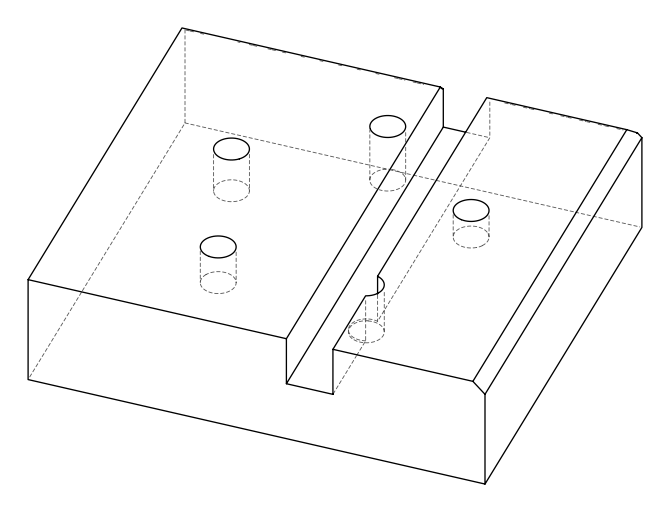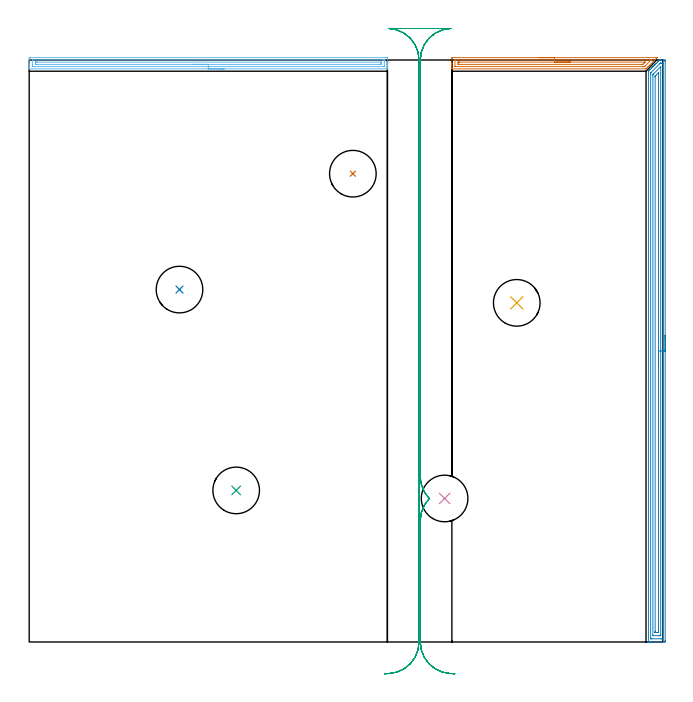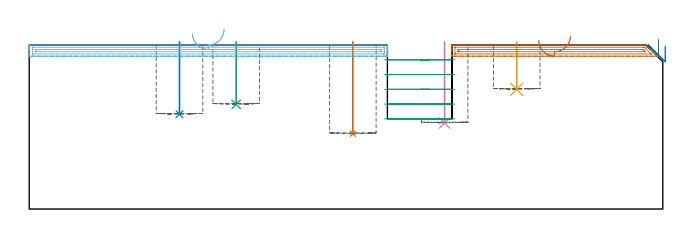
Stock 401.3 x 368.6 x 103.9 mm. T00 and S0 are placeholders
(PLAN: 9 operations, 2 tool changes, 31.3 min)
(1 INDEXABLE_INSERT_DRILL_BLIND_HOLE_FROM_SOLID | STEP1POCKET | NXT0302_030 | 0.23 min | 38146 mm3)
(2 INDEXABLE_INSERT_DRILL_BLIND_HOLE_FROM_SOLID_1 | STEP1POCKET_1 | NXT0302_030 | 0.19 min | 29746 mm3)
(3 INDEXABLE_INSERT_DRILL_BLIND_HOLE_FROM_SOLID_2 | STEP1POCKET_2 | NXT0302_030 | 0.16 min | 25442 mm3)
(4 INDEXABLE_INSERT_DRILL_BLIND_HOLE_FROM_SOLID_3 | STEP1POCKET_3 | NXT0302_030 | 0.21 min | 33504 mm3)
(5 INDEXABLE_INSERT_DRILL_BLIND_HOLE_FROM_SOLID_4 | STEP1POCKET_4 | NXT0302_030 | 0.12 min | 18952 mm3)
(6 AREA_MILL | FG_CHAMFER_SURFACE | UGT0205_001 | 5.64 min | 5827 mm3)
(7 AREA_MILL_1 | FG_CHAMFER_SURFACE_1 | UGT0205_001 | 3.23 min | 3463 mm3)
(8 AREA_MILL_2 | FG_CHAMFER_SURFACE_2 | UGT0205_001 | 11.97 min | 20519 mm3)
(9 MILL_RECTANGULAR_SLOT | SLOT_RECTANGULAR | UGT0201_019 | Follow Part, ap 10, ae 75% | 9.58 min | 681475 mm3)
(TOOL NXT0302_030 | Index. Insert Drill 29.5mm [880-D2950L32-03] | D29.5 PA176 FL89 Z2)
(TOOL UGT0205_001 | Chamfer Mill 20 x 3 x 45 deg. | D20 FL50 Z2)
(TOOL UGT0201_019 | End mill 40 mm | D40 FL63 Z6)
(OP 1 INDEXABLE_INSERT_DRILL_BLIND_HOLE_FROM_SOLID)
G17 G21 G94 G90
T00 M6
G54
G17 G0 G90 X205. Y296.6 S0 M3
G43 Z113.9 H1
G94 G81 G98 Z47.7 F250. R105.9
G80
M5
M2
(OP 2 INDEXABLE_INSERT_DRILL_BLIND_HOLE_FROM_SOLID_1)
G17 G21 G94 G90
T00 M6
G54
G17 G0 G90 X95.2 Y223.2 S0 M3
G43 Z113.9 H1
G94 G81 G98 Z60. F250. R105.9
G80
M5
M2
(OP 3 INDEXABLE_INSERT_DRILL_BLIND_HOLE_FROM_SOLID_2)
G17 G21 G94 G90
T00 M6
G54
G17 G0 G90 X131.1 Y96. S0 M3
G43 Z113.9 H1
G94 G81 G98 Z66.3 F250. R105.9
G80
M5
M2
(OP 4 INDEXABLE_INSERT_DRILL_BLIND_HOLE_FROM_SOLID_3)
G17 G21 G94 G90
T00 M6
G54
G17 G0 G90 X263.1 Y90.9 S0 M3
G43 Z113.9 H1
G94 G81 G98 Z54.5 F250. R105.9
G80
M5
M2
(OP 5 INDEXABLE_INSERT_DRILL_BLIND_HOLE_FROM_SOLID_4)
G17 G21 G94 G90
T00 M6
G54
G17 G0 G90 X308.8 Y214.8 S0 M3
G43 Z113.9 H1
G94 G81 G98 Z75.8 F250. R105.9
G80
M5
M2
(OP 6 AREA_MILL)
G17 G21 G94 G90
T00 M6
G54
G17 G0 G90 X123.45 Y363. S1061 M3
G43 Z113.9 H0
G94 G1 X123.412 Z113.028 F250.
X123.298 Z112.163
X123.109 Z111.312
X122.847 Z110.48
X122.513 Z109.674
X122.11 Z108.9
X121.642 Z108.164
X121.11 Z107.472
X120.521 Z106.829
X119.878 Z106.239
X119.186 Z105.708
X118.45 Z105.24
X117.676 Z104.837
X116.87 Z104.503
X116.038 Z104.241
X115.186 Z104.052
X114.322 Z103.938
X113.45 Z103.9
X0.154
X0.008 Y363.002 Z103.888
X0.007 Y363.007 Z103.884
X0. Y363.319 Z103.58
Y363.734 Z103.165
Y364.344 Z102.55
Y365.532 Z101.365
Y366.109 Z100.785
Y369.349 Z97.547
X0.003 Y369.638 Z97.259
X0.009 Y370.091 Z96.805
X0.138 Y370.095 Z96.803
X0.6 Y370.1 Z96.8
X225.832
X226.3 Y370.099 Z96.801
X226.762 Y370.095 Z96.803
X226.891 Y370.091 Z96.805
X226.9 Y369.638 Z97.259
Y366.109 Z100.785
Y365.532 Z101.365
Y365.227 Z101.669
Y364.65 Z102.246
Y364.344 Z102.55
Y363.734 Z103.165
Y363.32 Z103.579
X226.893 Y363.007 Z103.884
X226.892 Y363.002 Z103.888
X226.747 Y363. Z103.9
X113.45
Y364.414 Z102.486
X2.385 Y364.415 Z102.485
X2.313
X2.016 Y364.421 Z102.479
X2.01 Y364.517 Z102.383
X2.003 Y364.722 Z102.178
X2.001 Y365.227 Z101.673
X2. Y365.607 Z101.293
X2.001 Y368.252 Z98.648
X2.008 Y368.634 Z98.266
X2.01 Y368.679 Z98.221
X2.027 Y368.681 Z98.219
X2.077 Y368.683 Z98.217
X2.179 Y368.685 Z98.215
X2.385 Y368.686 Z98.214
X224.515 Y368.685 Z98.215
X224.587
X224.884 Y368.679 Z98.221
X224.89 Y368.583 Z98.317
X224.897 Y368.378 Z98.522
X224.899 Y367.873 Z99.027
X224.9 Y367.493 Z99.407
X224.899 Y364.848 Z102.052
X224.892 Y364.466 Z102.434
X224.89 Y364.421 Z102.479
X224.873 Y364.419 Z102.481
X224.823 Y364.417 Z102.483
X224.721 Y364.415 Z102.485
X224.515 Y364.414 Z102.486
X113.45
Y365.828 Z101.072
X4.452 Y365.829 Z101.071
X4.169 Y365.831 Z101.069
X4.075 Y365.834 Z101.066
X4.01 Y365.837 Z101.063
X4.006 Y365.942 Z100.958
X4.002 Y366.109 Z100.791
X4. Y366.275 Z100.625
Y366.991 Z99.909
X4.001 Y367.157 Z99.743
X4.005 Y367.213 Z99.687
X4.01 Y367.256 Z99.644
X4.016 Y367.265 Z99.635
X4.028 Y367.267 Z99.633
X4.169 Y367.269 Z99.631
X4.777 Y367.271 Z99.629
X5.061 Y367.272 Z99.628
X222.448 Y367.271 Z99.629
X222.731 Y367.269 Z99.631
X222.825 Y367.266 Z99.634
X222.89 Y367.263 Z99.637
X222.894 Y367.158 Z99.742
X222.898 Y366.991 Z99.909
X222.9 Y366.825 Z100.075
Y366.109 Z100.791
X222.899 Y365.943 Z100.957
X222.895 Y365.887 Z101.013
X222.89 Y365.844 Z101.056
X222.884 Y365.835 Z101.065
X222.872 Y365.833 Z101.067
X222.731 Y365.831 Z101.069
X222.123 Y365.829 Z101.071
X221.839 Y365.828 Z101.072
X113.45
X112.578 Z101.11
X111.714 Z101.223
X110.862 Z101.412
X110.03 Z101.675
X109.224 Z102.008
X108.45 Z102.411
X107.714 Z102.88
X107.022 Z103.411
X106.379 Z104.
X105.79 Z104.644
X105.258 Z105.336
X104.79 Z106.072
X104.387 Z106.845
X104.053 Z107.651
X103.791 Z108.483
X103.602 Z109.335
X103.488 Z110.2
X103.45 Z111.072
G0 Z113.9
M5
M2
(OP 7 AREA_MILL_1)
G17 G21 G94 G90
T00 M6
G54
G17 G0 G90 X322.75 Y370.1 S1061 M3
G43 Z113.9 H0
Z106.8
G94 G1 X322.788 Z105.928 F250.
X322.902 Z105.063
X323.091 Z104.212
X323.353 Z103.38
X323.687 Z102.574
X324.09 Z101.8
X324.559 Z101.064
X325.09 Z100.372
X325.679 Z99.729
X326.322 Z99.14
X327.014 Z98.608
X327.75 Z98.14
X328.524 Z97.737
X329.33 Z97.403
X330.162 Z97.141
X331.014 Z96.952
X331.878 Z96.838
X332.75 Z96.8
X397.533
X397.787 Y370.099 Z96.801
X397.779 Y370.079 Z96.82
X397.34 Y369.638 Z97.258
X396.772 Y369.072 Z97.828
X396.643 Y368.943 Z97.956
X396.457 Y368.756 Z98.14
X395.911 Y368.211 Z98.689
X395.575 Y367.873 Z99.023
X395.049 Y367.349 Z99.551
X394.693 Y366.991 Z99.905
X394.188 Y366.488 Z100.412
X393.811 Y366.109 Z100.787
X393.327 Y365.627 Z101.273
X392.928 Y365.227 Z101.67
X392.466 Y364.766 Z102.134
X392.046 Y364.344 Z102.552
X391.9 Y364.199 Z102.7
X391.604 Y363.904 Z102.996
X391.164 Y363.462 Z103.434
X391.01 Y363.31 Z103.589
X390.861 Y363.161 Z103.738
X390.704 Y363.006 Z103.886
X390.696 Y363.004 Z103.889
X390.565 Y363. Z103.9
X267.819
X267.71 Y363.006 Z103.892
X267.7 Y363.247 Z103.651
Y363.934 Z102.965
Y364.755 Z102.144
Y365.227 Z101.669
Y365.463 Z101.434
Y366.109 Z100.788
Y366.345 Z100.553
Y366.991 Z99.903
Y369.315 Z97.581
X267.703 Y369.638 Z97.258
X267.709 Y370.091 Z96.805
X267.804 Y370.094 Z96.803
X268.264 Y370.1 Z96.8
X332.75
Y368.686 Z98.214
X393.678 Y368.685 Z98.215
X393.751 Y368.684 Z98.216
X393.911 Y368.679 Z98.221
X393.897 Y368.659 Z98.241
X393.84 Y368.595 Z98.305
X393.75 Y368.501 Z98.399
X393.678 Y368.428 Z98.472
X390.477 Y365.227 Z101.673
X390.299 Y365.049 Z101.851
X390.121 Y364.872 Z102.028
X389.851 Y364.612 Z102.288
X389.636 Y364.421 Z102.479
X389.231 Y364.415 Z102.485
X389.16
X269.826
X269.753 Y364.417 Z102.483
X269.718 Y364.42 Z102.48
X269.71 Y364.422 Z102.478
X269.707 Y364.433 Z102.467
X269.703 Y364.508 Z102.392
X269.7 Y364.684 Z102.216
X269.701 Y368.212 Z98.688
X269.707 Y368.553 Z98.347
X269.71 Y368.649 Z98.251
X269.718 Y368.68 Z98.22
X269.737 Y368.681 Z98.219
X269.838 Y368.684 Z98.216
X270.043 Y368.686 Z98.214
X270.113
X332.75
Y367.272 Z99.628
X389.917 Y367.271 Z99.629
X389.956 Y367.27 Z99.63
X390.016 Y367.268 Z99.632
X390.046 Y367.265 Z99.635
X390.042 Y367.253 Z99.647
X390.009 Y367.214 Z99.686
X389.954 Y367.156 Z99.744
X389.792 Y366.991 Z99.909
X389.513 Y366.712 Z100.188
X389.231 Y366.43 Z100.47
X389.069 Y366.27 Z100.63
X388.905 Y366.109 Z100.791
X388.618 Y365.835 Z101.065
X388.342 Y365.832 Z101.068
X387.734 Y365.829 Z101.071
X272.104
X271.822 Y365.831 Z101.069
X271.728 Y365.833 Z101.067
X271.718 Y365.835 Z101.065
X271.71 Y365.846 Z101.054
X271.705 Y365.908 Z100.992
X271.702 Y365.988 Z100.912
X271.7 Y366.109 Z100.791
Y366.229 Z100.671
Y366.991 Z99.909
X271.701 Y367.111 Z99.789
X271.707 Y367.232 Z99.668
X271.71 Y367.262 Z99.638
X271.719 Y367.265 Z99.635
X271.751 Y367.268 Z99.632
X271.822 Y367.27 Z99.63
X272.428 Y367.272 Z99.628
X272.711
X332.75
X333.622 Z99.666
X334.487 Z99.78
X335.338 Z99.969
X336.17 Z100.231
X336.976 Z100.565
X337.75 Z100.968
X338.486 Z101.437
X339.178 Z101.968
X339.821 Z102.557
X340.41 Z103.201
X340.942 Z103.893
X341.41 Z104.628
X341.813 Z105.402
X342.147 Z106.208
X342.409 Z107.04
X342.598 Z107.892
X342.712 Z108.757
X342.75 Z109.628
G0 Z113.9
M5
M2
(OP 8 AREA_MILL_2)
G17 G21 G94 G90
T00 M6
G54
G17 G0 G90 X402.8 Y194.3 S1061 M3
G43 Z113.9 H0
Z103.3
G94 G1 Y194.262 Z102.428 F250.
Y194.148 Z101.564
Y193.959 Z100.712
Y193.697 Z99.88
Y193.363 Z99.074
Y192.96 Z98.3
Y192.492 Z97.564
Y191.96 Z96.872
Y191.371 Z96.229
Y190.728 Z95.64
Y190.036 Z95.109
Y189.3 Z94.64
Y188.526 Z94.237
Y187.72 Z93.903
Y186.888 Z93.641
Y186.037 Z93.452
Y185.172 Z93.338
Y184.3 Z93.3
Y1.06
X402.799 Y0.624 Z93.301
X402.795 Y0.171 Z93.303
X402.792 Y0.01 Z93.306
X402.348 Y0.005 Z93.749
X401.732 Y0. Z94.365
X395.296 Z100.798
X393.883 Z102.213
X393.533 Z102.562
X392.833 Z103.266
X392.559 Z103.541
X392.204 Z103.886
X392.203 Y0.007 Z103.888
X392.2 Y0.177 Z103.9
Y361.272
X392.204 Y361.496 Z103.889
X392.206 Y361.509 Z103.887
X392.419 Y361.719 Z103.681
X392.467 Y361.767 Z103.633
X393.093 Y362.394 Z103.004
X393.313 Y362.613 Z102.787
X393.974 Y363.276 Z102.122
X394.16 Y363.46 Z101.94
X394.207 Y363.507 Z101.893
X394.856 Y364.157 Z101.241
X395.006 Y364.306 Z101.094
X395.1 Y364.4 Z100.999
X395.296 Y364.597 Z100.802
X395.397 Y364.698 Z100.7
X395.737 Y365.038 Z100.36
X395.853 Y365.153 Z100.247
X395.994 Y365.294 Z100.106
X396.178 Y365.479 Z99.92
X396.291 Y365.592 Z99.806
X396.888 Y366.188 Z99.212
X397.059 Y366.361 Z99.038
X397.781 Y367.082 Z98.318
X397.941 Y367.242 Z98.156
X398.381 Y367.682 Z97.718
X398.675 Y367.976 Z97.424
X398.822 Y368.124 Z97.274
X399.288 Y368.588 Z96.811
X399.3 Y368.597 Z96.798
X399.305 Y368.6 Z96.793
X399.704 Z96.395
X399.788 Z96.311
X400.585 Z95.51
X401.817 Z94.28
X402.348 Y368.595 Z93.746
X402.79 Y368.59 Z93.305
X402.794 Y368.428 Z93.302
X402.799 Y367.976 Z93.301
X402.8 Y367.518 Z93.3
Y184.3
X401.386 Z94.714
X401.385 Y2.495 Z94.715
X401.384 Y2.412 Z94.716
X401.379 Y2.016 Z94.721
X400.987 Y2.005 Z95.113
X400.585 Y2.002 Z95.515
X400.11 Y2. Z95.99
X394.415 Y2.001 Z101.685
X393.936 Y2.004 Z102.164
X393.716 Y2.01 Z102.384
X393.621 Y2.04 Z102.479
X393.616 Y2.329 Z102.484
X393.615 Y2.412 Z102.485
X393.614 Y359.931 Z102.486
X393.617 Y360.337 Z102.483
X393.619 Y360.438 Z102.481
X393.621 Y360.459 Z102.479
X393.632 Y360.475 Z102.468
X393.658 Y360.505 Z102.442
X393.753 Y360.603 Z102.347
X399.338 Y366.188 Z96.762
X399.524 Y366.37 Z96.576
X399.704 Y366.543 Z96.396
X399.765 Y366.59 Z96.335
X399.823 Y366.593 Z96.277
X399.941 Y366.597 Z96.159
X400.179 Y366.6 Z95.921
X400.585 Y366.599 Z95.515
X401.064 Y366.597 Z95.036
X401.284 Y366.59 Z94.816
X401.379 Y366.56 Z94.721
X401.384 Y366.272 Z94.716
X401.385 Y366.188 Z94.715
X401.386 Y184.3 Z94.714
X399.972 Z96.128
X399.971 Y4.822 Z96.129
X399.967 Y4.2 Z96.133
X399.964 Y4.065 Z96.136
X399.96 Y4.01 Z96.14
X399.896 Y4.004 Z96.204
X399.704 Y4.002 Z96.396
X399.019 Y4. Z97.081
X395.493 Z100.607
X395.296 Y4.001 Z100.804
X395.1 Y4.003 Z101.
X395.044 Y4.007 Z101.056
X395.034 Y4.011 Z101.066
X395.032 Y4.015 Z101.068
X395.03 Y4.037 Z101.07
X395.029 Y4.109 Z101.071
X395.028 Y4.2 Z101.072
X395.029 Y359.038 Z101.071
X395.031 Y359.307 Z101.069
X395.034 Y359.399 Z101.066
X395.037 Y359.426 Z101.063
X395.048 Y359.441 Z101.052
X395.08 Y359.477 Z101.02
X395.296 Y359.697 Z100.804
X395.413 Y359.814 Z100.687
X399.704 Y364.104 Z96.396
X399.852 Y364.25 Z96.248
X399.921 Y364.315 Z96.179
X399.963 Y364.352 Z96.137
X399.968 Y364.293 Z96.132
X399.97 Y364.245 Z96.13
X399.971 Y364.209 Z96.129
Y364.129
X399.972 Y184.3 Z96.128
X398.557 Z97.543
Y6.881
X398.555 Y6.258 Z97.545
X398.552 Y6.048 Z97.548
X398.551 Y6.018 Z97.549
X398.536 Y6.01 Z97.564
X398.483 Y6.006 Z97.617
X398.375 Y6.003 Z97.725
X397.941 Y6. Z98.159
X397.059 Z99.041
X396.624 Y6.002 Z99.476
X396.518 Y6.004 Z99.582
X396.466 Y6.009 Z99.634
X396.449 Y6.013 Z99.651
X396.448 Y6.029 Z99.652
X396.445 Y6.136 Z99.655
X396.443 Y6.612 Z99.657
Y6.881
Y357.875
X396.445 Y358.144 Z99.655
X396.447 Y358.3 Z99.653
X396.45 Y358.374 Z99.65
X396.489 Y358.428 Z99.611
X396.633 Y358.576 Z99.467
X397.059 Y359.011 Z99.041
X398.404 Y360.355 Z97.696
X398.458 Y360.407 Z97.642
X398.527 Y360.47 Z97.573
X398.548 Y360.488 Z97.552
X398.551 Y360.458 Z97.549
X398.554 Y360.401 Z97.546
X398.557 Y360.201 Z97.543
Y184.3
Y183.428 Z97.581
Y182.564 Z97.695
Y181.712 Z97.883
Y180.88 Z98.146
Y180.074 Z98.48
Y179.3 Z98.882
Y178.564 Z99.351
Y177.872 Z99.882
Y177.229 Z100.472
Y176.64 Z101.115
Y176.109 Z101.807
Y175.64 Z102.543
Y175.237 Z103.317
Y174.903 Z104.123
Y174.641 Z104.955
Y174.452 Z105.806
Y174.338 Z106.671
Y174.3 Z107.543
G0 Z113.9
M5
M2
(OP 9 MILL_RECTANGULAR_SLOT)
G17 G21 G94 G90
T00 M6
G54
G17 G0 G90 X269.6 Y-20.134 S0 M3
G43 Z113.9 H0
Z94.54
G94 G1 X266.605 Y-19.97 F250.
G2 X247.7 Y0. R20. F500.
G1 Y9.68
Y59.68 F446.
Y76.886 F500.
G2 X253.431 Y90.9 R20.
X247.7 Y104.914 R20.
G1 Y106.652
Y346.652 F447.
Y368.6 F500.
G2 X267.068 Y388.59 R20.
G1 Y388.6
X227.532
Y388.59
G2 X246.9 Y368.6 R20.
G1 Y0.
G2 X227.995 Y-19.97 R20.
G1 X225. Y-20.134 F250.
G0 X269.6 Z85.18
G1 X266.605 Y-19.97
G2 X247.703 Y-0.32 R20. F500.
X247.7 Y0. R20. F434.
G1 Y59.68
Y76.886 F500.
G2 X253.431 Y90.9 R20.
X249.382 Y96.885 R20.
X247.7 Y104.914 R20. F434.
G1 Y346.652
Y368.6 F500.
G2 X267.068 Y388.59 R20.
G1 X227.532
G2 X246.9 Y368.6 R20.
G1 Y0.
G2 X227.995 Y-19.97 R20.
G1 X225. Y-20.134 F250.
G0 X269.6 Z75.82
G1 X266.605 Y-19.97
G2 X247.7 Y0. R20. F500.
G1 Y9.68
Y59.68 F446.
Y76.886 F500.
G2 X253.431 Y90.9 R20.
X247.7 Y104.914 R20.
G1 Y106.652
Y346.652 F447.
Y368.6 F500.
G2 X267.068 Y388.59 R20.
G1 X227.532
G2 X246.9 Y368.6 R20.
G1 Y0.
G2 X227.995 Y-19.97 R20.
G1 X225. Y-20.134 F250.
G0 X269.6 Z66.46
G1 X266.605 Y-19.97
G2 X247.703 Y-0.32 R20. F500.
X247.7 Y0. R20. F434.
G1 Y59.68
Y76.886 F500.
G2 X253.431 Y90.9 R20.
X249.382 Y96.885 R20.
X247.7 Y104.914 R20. F434.
G1 Y346.652
Y368.6 F500.
G2 X267.068 Y388.59 R20.
G1 X227.532
G2 X246.9 Y368.6 R20.
G1 Y0.
G2 X227.995 Y-19.97 R20.
G1 X225. Y-20.134 F250.
G0 X269.6 Z57.1
G1 X266.605 Y-19.97
G2 X247.703 Y-0.32 R20. F500.
X247.7 Y0. R20. F434.
G1 Y59.68
Y76.886 F500.
G2 X253.431 Y90.9 R20.
X249.382 Y96.885 R20.
X247.7 Y104.914 R20. F434.
G1 Y346.652
Y368.6 F500.
G2 X267.068 Y388.59 R20.
G1 X227.532
G2 X246.9 Y368.6 R20.
G1 Y0.
G2 X227.995 Y-19.97 R20.
G1 X225. Y-20.134 F250.
G0 Z113.9
M5
M2
